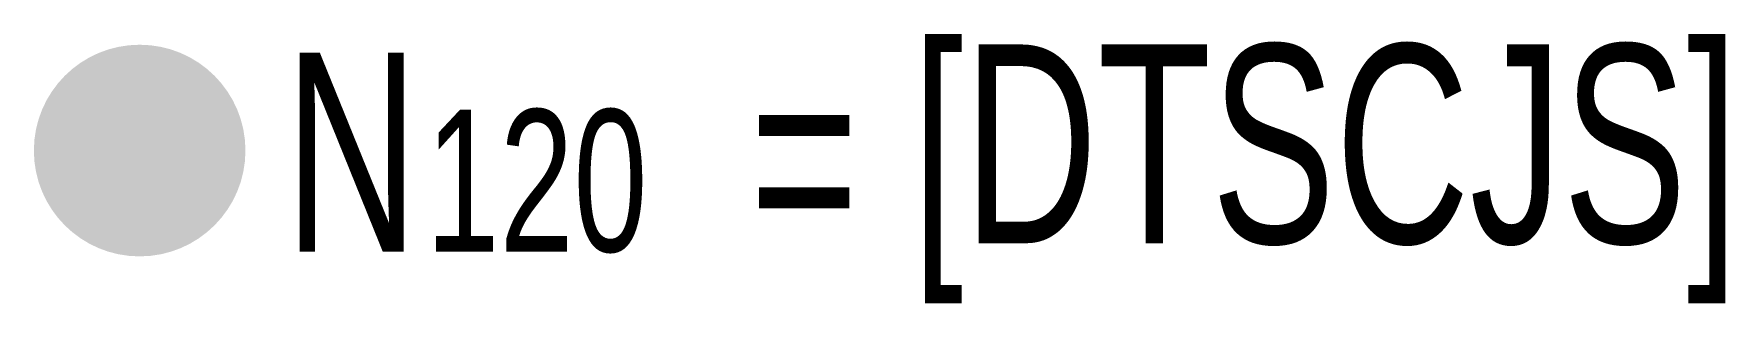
# Model space of a CAD drawing. Extents: x -0.1 to 17.8, y -0.6 to 2.2.
import ezdxf

# ---------------------------------------------------------------- set-up
doc = ezdxf.new("R2010")
doc.units = 0
doc.header["$MEASUREMENT"] = 0
doc.layers.get('0').update_dxf_attribs({"linetype": 'CONTINUOUS'})
doc.styles.add('LZ_FONTS_FS', font='hxm.ttf', dxfattribs={"width": 0.7})

msp = doc.modelspace()

# ---------------------------------------------------------------- hatches: boundary and pattern name
h = msp.add_hatch(color=1)
edge = h.paths.add_edge_path()
edge.add_arc((1, 1), 1.118, 0, 360)

# ---------------------------------------------------------------- texts
at = {"style": 'LZ_FONTS_FS', "width": 0.7}
for s, height, p in [('[DTSCJS]', 2.1, (9.157, 0.021)), ('N', 2.1, (2.53, -0.067)), ('120', 1.5, (4.023, -0.067)), ('=', 2.1, (7.449, -0.122))]:
    msp.add_text(s, height=height, dxfattribs=at).set_placement(p)

doc.saveas('drawing.dxf')
